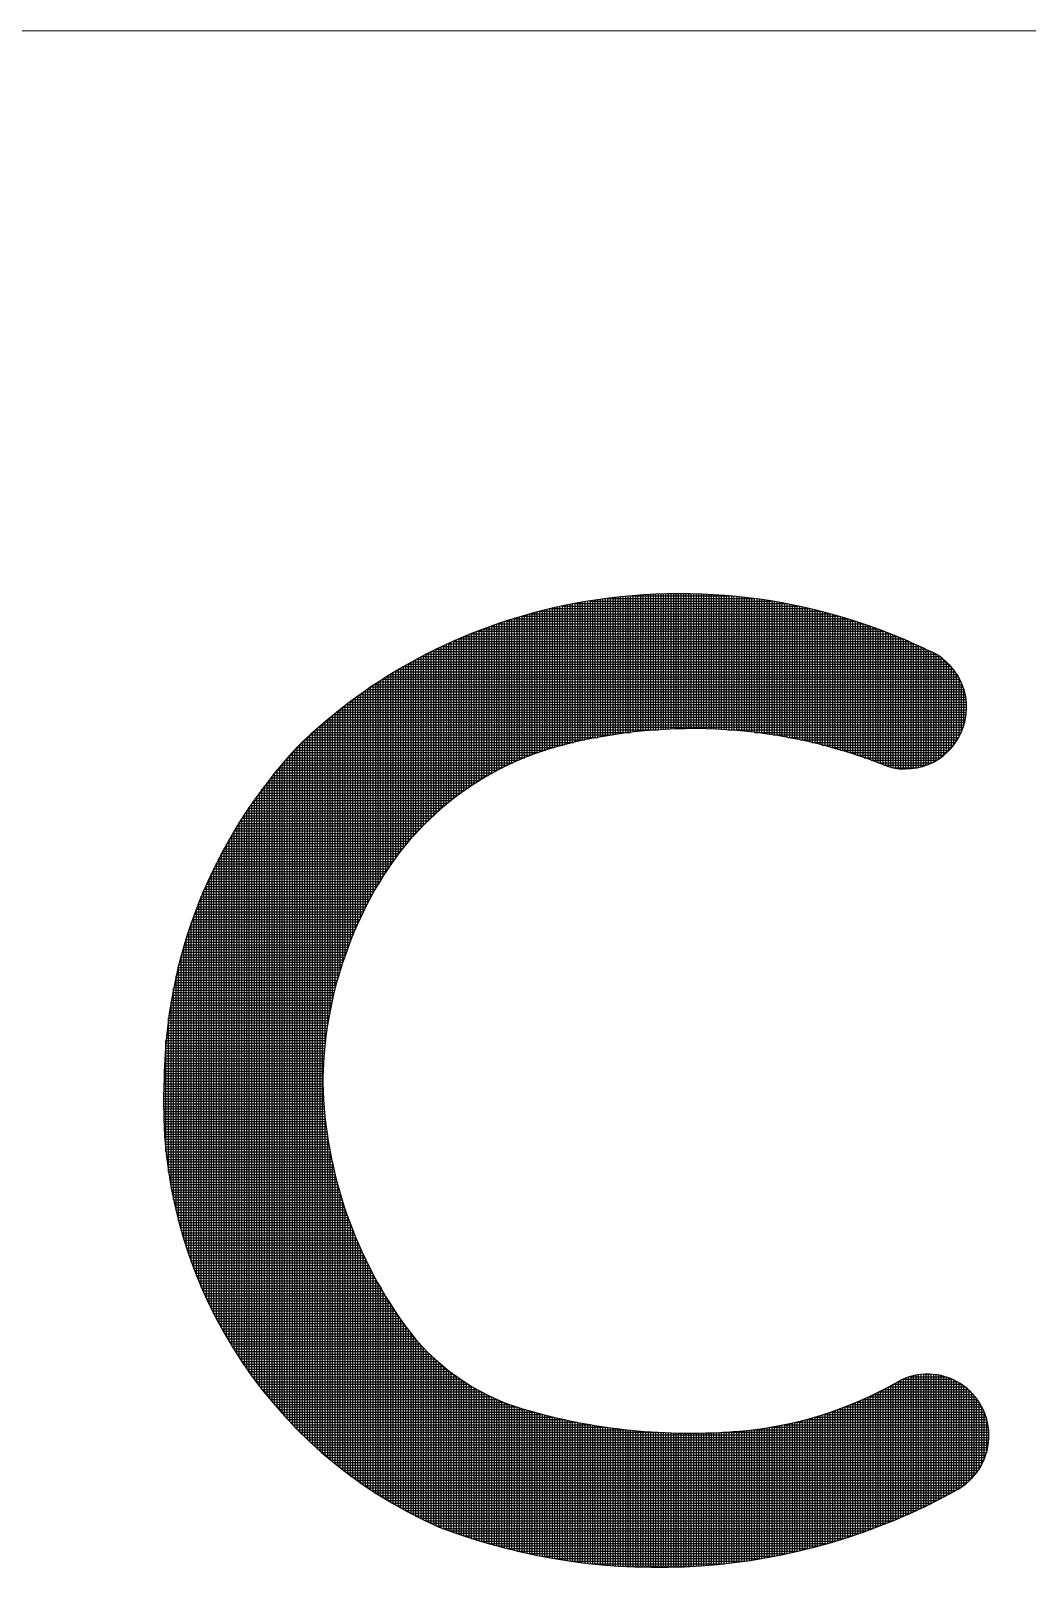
# Model space of a CAD drawing. Header units: inches. Extents: x 1131 to 1972, y 12 to 606.
# Drawn here: x 1826.71 to 1833.56, y 111.97 to 122.53 of the extents above; entities that cross this region are included whole.
import ezdxf

# ---------------------------------------------------------------- set-up
doc = ezdxf.new("R2010")
doc.units = ezdxf.units.IN
doc.header["$MEASUREMENT"] = 0
doc.layers.add('BG 0 -1', color=7, linetype='Continuous')
doc.layers.add('BG ÇÑ±¹Áö¿ª³\xad¹æ±â¼úÁÖ½ÄÈ¸»ç CI', color=7, linetype='Continuous')

msp = doc.modelspace()

# ---------------------------------------------------------------- linework, layer by layer
at = {"layer": 'BG 0 -1', "color": 7, "linetype": 'Continuous', "lineweight": 9}
msp.add_line((1797.948, 122.53), (1947.215, 122.53), dxfattribs=at)
at = {"layer": 'BG ÇÑ±¹Áö¿ª³\xad¹æ±â¼úÁÖ½ÄÈ¸»ç CI', "color": 242, "linetype": 'Continuous', "lineweight": 25, "true_color": 0xd51c29}
for p, q in [((1830.414, 117.633), (1830.414, 118.587)), ((1830.431, 117.637), (1830.431, 118.59)), ((1830.448, 117.641), (1830.448, 118.594)), ((1830.449, 118.594), (1831.894, 118.594)), ((1830.466, 117.645), (1830.466, 118.597)), ((1830.483, 117.649), (1830.483, 118.6)), ((1830.5, 117.653), (1830.5, 118.603)), ((1830.518, 117.657), (1830.518, 118.606)), ((1830.535, 117.66), (1830.535, 118.609)), ((1830.548, 118.611), (1831.794, 118.611)), ((1830.553, 117.664), (1830.553, 118.612)), ((1830.57, 117.667), (1830.57, 118.614)), ((1830.587, 117.671), (1830.587, 118.617)), ((1830.605, 117.674), (1830.605, 118.62)), ((1830.622, 117.677), (1830.622, 118.622)), ((1830.639, 117.68), (1830.639, 118.625)), ((1830.657, 117.683), (1830.657, 118.627)), ((1830.668, 118.628), (1831.674, 118.628)), ((1830.674, 117.686), (1830.674, 118.629)), ((1830.691, 117.689), (1830.691, 118.631)), ((1830.709, 117.692), (1830.709, 118.633)), ((1830.726, 117.694), (1830.726, 118.635)), ((1830.744, 117.697), (1830.744, 118.637)), ((1830.761, 117.699), (1830.761, 118.639)), ((1830.778, 117.702), (1830.778, 118.641)), ((1830.796, 117.704), (1830.796, 118.643)), ((1830.813, 117.706), (1830.813, 118.644)), ((1830.828, 118.646), (1831.514, 118.646)), ((1830.83, 117.708), (1830.83, 118.646)), ((1830.848, 117.71), (1830.848, 118.647)), ((1830.865, 117.712), (1830.865, 118.649)), ((1830.882, 117.714), (1830.882, 118.65)), ((1830.9, 117.716), (1830.9, 118.651)), ((1830.917, 117.718), (1830.917, 118.653)), ((1830.935, 117.719), (1830.935, 118.654)), ((1830.952, 117.721), (1830.952, 118.655)), ((1830.969, 117.722), (1830.969, 118.656)), ((1830.987, 117.723), (1830.987, 118.656)), ((1831.004, 117.725), (1831.004, 118.657)), ((1831.021, 117.726), (1831.021, 118.658)), ((1831.039, 117.727), (1831.039, 118.659)), ((1831.056, 117.728), (1831.056, 118.659)), ((1831.073, 117.729), (1831.073, 118.66)), ((1831.091, 117.73), (1831.091, 118.66)), ((1831.108, 117.731), (1831.108, 118.66)), ((1831.126, 117.731), (1831.126, 118.661)), ((1831.143, 117.732), (1831.143, 118.661)), ((1831.16, 117.732), (1831.16, 118.661)), ((1831.178, 117.733), (1831.178, 118.661)), ((1831.195, 117.733), (1831.195, 118.661)), ((1831.212, 117.733), (1831.212, 118.661)), ((1831.23, 117.734), (1831.23, 118.66)), ((1831.247, 117.734), (1831.247, 118.66)), ((1831.264, 117.734), (1831.264, 118.66)), ((1831.282, 117.734), (1831.282, 118.659)), ((1831.299, 117.733), (1831.299, 118.659)), ((1831.317, 117.733), (1831.317, 118.658)), ((1831.334, 117.733), (1831.334, 118.657)), ((1831.351, 117.732), (1831.351, 118.657)), ((1831.369, 117.732), (1831.369, 118.656)), ((1831.386, 117.731), (1831.386, 118.655)), ((1831.403, 117.731), (1831.403, 118.654)), ((1831.421, 117.73), (1831.421, 118.653)), ((1831.438, 117.729), (1831.438, 118.652)), ((1831.455, 117.728), (1831.455, 118.65)), ((1831.473, 117.727), (1831.473, 118.649)), ((1831.49, 117.726), (1831.49, 118.648)), ((1831.508, 117.725), (1831.508, 118.646)), ((1831.525, 117.724), (1831.525, 118.645)), ((1831.542, 117.722), (1831.542, 118.643)), ((1831.56, 117.721), (1831.56, 118.642)), ((1831.577, 117.719), (1831.577, 118.64)), ((1831.594, 117.718), (1831.594, 118.638)), ((1831.612, 117.716), (1831.612, 118.636)), ((1831.629, 117.714), (1831.629, 118.634)), ((1831.647, 117.712), (1831.647, 118.632)), ((1831.664, 117.71), (1831.664, 118.63)), ((1831.681, 117.708), (1831.681, 118.628)), ((1831.699, 117.706), (1831.699, 118.625)), ((1831.716, 117.704), (1831.716, 118.623)), ((1831.733, 117.702), (1831.733, 118.62)), ((1831.751, 117.699), (1831.751, 118.618)), ((1831.768, 117.697), (1831.768, 118.615)), ((1831.785, 117.694), (1831.785, 118.612)), ((1831.803, 117.692), (1831.803, 118.61)), ((1831.82, 117.689), (1831.82, 118.607)), ((1831.838, 117.686), (1831.838, 118.604)), ((1831.855, 117.683), (1831.855, 118.601)), ((1831.872, 117.68), (1831.872, 118.598)), ((1831.89, 117.677), (1831.89, 118.594)), ((1831.907, 117.674), (1831.907, 118.591)), ((1831.924, 117.671), (1831.924, 118.588)), ((1829.997, 117.488), (1829.997, 118.481)), ((1830.014, 117.496), (1830.014, 118.487)), ((1830.024, 118.489), (1832.318, 118.489)), ((1830.032, 117.504), (1830.032, 118.492)), ((1830.049, 117.512), (1830.049, 118.497)), ((1830.066, 117.52), (1830.066, 118.502)), ((1830.082, 118.507), (1832.259, 118.507)), ((1830.084, 117.527), (1830.084, 118.507)), ((1830.101, 117.534), (1830.101, 118.512)), ((1830.118, 117.541), (1830.118, 118.517)), ((1830.136, 117.548), (1830.136, 118.522)), ((1830.143, 118.524), (1832.197, 118.524)), ((1830.153, 117.554), (1830.153, 118.527)), ((1830.171, 117.561), (1830.171, 118.531)), ((1830.188, 117.567), (1830.188, 118.536)), ((1830.205, 117.573), (1830.205, 118.54)), ((1830.21, 118.542), (1832.131, 118.542)), ((1830.223, 117.579), (1830.223, 118.545)), ((1830.24, 117.585), (1830.24, 118.549)), ((1830.257, 117.59), (1830.257, 118.553)), ((1830.275, 117.596), (1830.275, 118.557)), ((1830.282, 118.559), (1832.059, 118.559)), ((1830.292, 117.601), (1830.292, 118.561)), ((1830.309, 117.606), (1830.309, 118.565)), ((1830.327, 117.611), (1830.327, 118.569)), ((1830.344, 117.615), (1830.344, 118.573)), ((1830.361, 118.576), (1831.981, 118.576)), ((1830.362, 117.62), (1830.362, 118.576)), ((1830.379, 117.624), (1830.379, 118.58)), ((1830.396, 117.629), (1830.396, 118.584)), ((1831.942, 117.668), (1831.942, 118.584)), ((1831.959, 117.664), (1831.959, 118.581)), ((1831.976, 117.661), (1831.976, 118.577)), ((1831.994, 117.657), (1831.994, 118.574)), ((1832.011, 117.653), (1832.011, 118.57)), ((1832.029, 117.65), (1832.029, 118.566)), ((1832.046, 117.646), (1832.046, 118.562)), ((1832.063, 117.642), (1832.063, 118.558)), ((1832.081, 117.638), (1832.081, 118.554)), ((1832.098, 117.634), (1832.098, 118.55)), ((1832.115, 117.629), (1832.115, 118.545)), ((1832.133, 117.625), (1832.133, 118.541)), ((1832.15, 117.621), (1832.15, 118.537)), ((1832.167, 117.616), (1832.167, 118.532)), ((1832.185, 117.611), (1832.185, 118.528)), ((1832.202, 117.607), (1832.202, 118.523)), ((1832.22, 117.602), (1832.22, 118.518)), ((1832.237, 117.597), (1832.237, 118.513)), ((1832.254, 117.592), (1832.254, 118.508)), ((1832.272, 117.587), (1832.272, 118.503)), ((1832.289, 117.582), (1832.289, 118.498)), ((1832.306, 117.577), (1832.306, 118.493)), ((1832.324, 117.571), (1832.324, 118.488)), ((1832.341, 117.566), (1832.341, 118.482)), ((1829.719, 117.33), (1829.719, 118.381)), ((1829.73, 118.385), (1832.615, 118.385)), ((1829.736, 117.342), (1829.736, 118.388)), ((1829.754, 117.353), (1829.754, 118.395)), ((1829.771, 117.364), (1829.771, 118.401)), ((1829.774, 118.403), (1832.571, 118.403)), ((1829.789, 117.375), (1829.789, 118.408)), ((1829.806, 117.386), (1829.806, 118.415)), ((1829.82, 118.42), (1832.524, 118.42)), ((1829.823, 117.396), (1829.823, 118.421)), ((1829.841, 117.406), (1829.841, 118.428)), ((1829.858, 117.416), (1829.858, 118.434)), ((1829.867, 118.437), (1832.476, 118.437)), ((1829.875, 117.426), (1829.875, 118.44)), ((1829.893, 117.436), (1829.893, 118.446)), ((1829.91, 117.445), (1829.91, 118.452)), ((1829.917, 118.455), (1832.426, 118.455)), ((1829.927, 117.454), (1829.927, 118.458)), ((1829.945, 117.463), (1829.945, 118.464)), ((1829.962, 117.472), (1829.962, 118.47)), ((1829.969, 118.472), (1832.373, 118.472)), ((1829.98, 117.48), (1829.98, 118.476)), ((1832.358, 117.56), (1832.358, 118.477)), ((1832.376, 117.555), (1832.376, 118.471)), ((1832.393, 117.549), (1832.393, 118.466)), ((1832.411, 117.543), (1832.411, 118.46)), ((1832.428, 117.537), (1832.428, 118.454)), ((1832.445, 117.531), (1832.445, 118.448)), ((1832.463, 117.525), (1832.463, 118.442)), ((1832.48, 117.519), (1832.48, 118.436)), ((1832.497, 117.512), (1832.497, 118.43)), ((1832.515, 117.506), (1832.515, 118.424)), ((1832.532, 117.499), (1832.532, 118.417)), ((1832.549, 117.493), (1832.549, 118.411)), ((1832.567, 117.486), (1832.567, 118.404)), ((1832.584, 117.479), (1832.584, 118.397)), ((1832.602, 117.473), (1832.602, 118.391)), ((1832.619, 117.468), (1832.619, 118.384)), ((1832.636, 117.464), (1832.636, 118.377)), ((1829.476, 117.138), (1829.476, 118.271)), ((1829.493, 117.154), (1829.493, 118.28)), ((1829.496, 118.281), (1832.855, 118.281)), ((1829.511, 117.169), (1829.511, 118.288)), ((1829.528, 117.184), (1829.528, 118.296)), ((1829.532, 118.298), (1832.818, 118.298)), ((1829.545, 117.199), (1829.545, 118.305)), ((1829.563, 117.213), (1829.563, 118.313)), ((1829.569, 118.316), (1832.78, 118.316)), ((1829.58, 117.228), (1829.58, 118.321)), ((1829.597, 117.241), (1829.597, 118.329)), ((1829.608, 118.333), (1832.741, 118.333)), ((1829.615, 117.255), (1829.615, 118.336)), ((1829.632, 117.268), (1829.632, 118.344)), ((1829.647, 118.351), (1832.7, 118.351)), ((1829.65, 117.281), (1829.65, 118.352)), ((1829.667, 117.294), (1829.667, 118.359)), ((1829.684, 117.306), (1829.684, 118.366)), ((1829.688, 118.368), (1832.658, 118.368)), ((1829.702, 117.318), (1829.702, 118.374)), ((1832.654, 117.461), (1832.654, 118.37)), ((1832.671, 117.459), (1832.671, 118.363)), ((1832.688, 117.458), (1832.688, 118.356)), ((1832.706, 117.457), (1832.706, 118.348)), ((1832.723, 117.457), (1832.723, 118.341)), ((1832.74, 117.457), (1832.74, 118.333)), ((1832.758, 117.459), (1832.758, 118.326)), ((1832.775, 117.461), (1832.775, 118.318)), ((1832.793, 117.463), (1832.793, 118.31)), ((1832.81, 117.467), (1832.81, 118.302)), ((1832.827, 117.471), (1832.827, 118.294)), ((1832.845, 117.476), (1832.845, 118.286)), ((1832.862, 117.482), (1832.862, 118.278)), ((1832.879, 117.489), (1832.879, 118.271)), ((1829.285, 116.936), (1829.285, 118.17)), ((1829.298, 118.177), (1833.019, 118.177)), ((1829.302, 116.957), (1829.302, 118.179)), ((1829.32, 116.977), (1829.32, 118.189)), ((1829.329, 118.194), (1833.001, 118.194)), ((1829.337, 116.997), (1829.337, 118.199)), ((1829.354, 117.016), (1829.354, 118.208)), ((1829.361, 118.212), (1832.981, 118.212)), ((1829.372, 117.035), (1829.372, 118.218)), ((1829.389, 117.053), (1829.389, 118.227)), ((1829.393, 118.229), (1832.957, 118.229)), ((1829.406, 117.071), (1829.406, 118.236)), ((1829.424, 117.088), (1829.424, 118.245)), ((1829.427, 118.246), (1832.93, 118.246)), ((1829.441, 117.105), (1829.441, 118.254)), ((1829.459, 117.122), (1829.459, 118.263)), ((1829.461, 118.264), (1832.897, 118.264)), ((1832.897, 117.497), (1832.897, 118.264)), ((1832.914, 117.505), (1832.914, 118.255)), ((1832.931, 117.515), (1832.931, 118.245)), ((1832.949, 117.526), (1832.949, 118.235)), ((1832.966, 117.538), (1832.966, 118.223)), ((1832.984, 117.551), (1832.984, 118.209)), ((1833.001, 117.566), (1833.001, 118.195)), ((1833.018, 117.582), (1833.018, 118.178)), ((1829.111, 116.693), (1829.111, 118.064)), ((1829.125, 118.073), (1833.094, 118.073)), ((1829.129, 116.721), (1829.129, 118.075)), ((1829.146, 116.748), (1829.146, 118.086)), ((1829.152, 118.09), (1833.085, 118.09)), ((1829.163, 116.774), (1829.163, 118.097)), ((1829.18, 118.107), (1833.074, 118.107)), ((1829.181, 116.799), (1829.181, 118.108)), ((1829.198, 116.824), (1829.198, 118.119)), ((1829.209, 118.125), (1833.063, 118.125)), ((1829.215, 116.848), (1829.215, 118.129)), ((1829.233, 116.871), (1829.233, 118.139)), ((1829.238, 118.142), (1833.05, 118.142)), ((1829.25, 116.893), (1829.25, 118.15)), ((1829.267, 118.16), (1833.035, 118.16)), ((1829.268, 116.915), (1829.268, 118.16)), ((1833.036, 117.601), (1833.036, 118.159)), ((1833.053, 117.622), (1833.053, 118.138)), ((1833.07, 117.646), (1833.07, 118.114)), ((1833.088, 117.675), (1833.088, 118.085)), ((1828.955, 116.396), (1828.955, 117.957)), ((1828.97, 117.969), (1833.131, 117.969)), ((1828.972, 116.434), (1828.972, 117.97)), ((1828.99, 116.47), (1828.99, 117.982)), ((1828.995, 117.986), (1833.127, 117.986)), ((1829.007, 116.505), (1829.007, 117.994)), ((1829.02, 118.003), (1833.122, 118.003)), ((1829.024, 116.539), (1829.024, 118.006)), ((1829.042, 116.572), (1829.042, 118.018)), ((1829.045, 118.021), (1833.117, 118.021)), ((1829.059, 116.603), (1829.059, 118.03)), ((1829.071, 118.038), (1833.11, 118.038)), ((1829.077, 116.634), (1829.077, 118.041)), ((1829.094, 116.664), (1829.094, 118.053)), ((1829.098, 118.055), (1833.103, 118.055)), ((1833.105, 117.71), (1833.105, 118.05)), ((1833.122, 117.757), (1833.122, 118.003)), ((1828.81, 117.847), (1833.139, 117.847)), ((1828.816, 116.015), (1828.816, 117.852)), ((1828.831, 117.864), (1833.14, 117.864)), ((1828.833, 116.074), (1828.833, 117.866)), ((1828.851, 116.128), (1828.851, 117.879)), ((1828.854, 117.882), (1833.141, 117.882)), ((1828.868, 116.179), (1828.868, 117.893)), ((1828.876, 117.899), (1833.14, 117.899)), ((1828.886, 116.227), (1828.886, 117.906)), ((1828.899, 117.916), (1833.139, 117.916)), ((1828.903, 116.273), (1828.903, 117.919)), ((1828.92, 116.316), (1828.92, 117.932)), ((1828.923, 117.934), (1833.137, 117.934)), ((1828.938, 116.357), (1828.938, 117.945)), ((1828.946, 117.951), (1833.135, 117.951)), ((1833.14, 117.853), (1833.14, 117.907)), ((1828.685, 117.743), (1833.118, 117.743)), ((1828.695, 112.77), (1828.695, 117.751)), ((1828.705, 117.76), (1833.123, 117.76)), ((1828.712, 112.755), (1828.712, 117.766)), ((1828.725, 117.778), (1833.128, 117.778)), ((1828.729, 115.568), (1828.729, 117.781)), ((1828.746, 117.795), (1833.132, 117.795)), ((1828.747, 115.698), (1828.747, 117.796)), ((1828.764, 115.796), (1828.764, 117.81)), ((1828.767, 117.812), (1833.135, 117.812)), ((1828.781, 115.878), (1828.781, 117.824)), ((1828.788, 117.83), (1833.138, 117.83)), ((1828.799, 115.95), (1828.799, 117.838)), ((1828.571, 117.639), (1830.437, 117.639)), ((1828.573, 112.883), (1828.573, 117.641)), ((1828.589, 117.656), (1830.515, 117.656)), ((1828.59, 112.867), (1828.59, 117.657)), ((1828.608, 117.673), (1830.602, 117.673)), ((1828.608, 112.85), (1828.608, 117.673)), ((1828.625, 112.834), (1828.625, 117.689)), ((1828.627, 117.691), (1830.704, 117.691)), ((1828.642, 112.817), (1828.642, 117.705)), ((1828.646, 117.708), (1830.83, 117.708)), ((1828.66, 112.802), (1828.66, 117.721)), ((1828.665, 117.725), (1831.015, 117.725)), ((1828.677, 112.786), (1828.677, 117.736)), ((1831.499, 117.725), (1833.111, 117.725)), ((1831.684, 117.708), (1833.104, 117.708)), ((1831.81, 117.691), (1833.096, 117.691)), ((1831.912, 117.673), (1833.087, 117.673)), ((1831.999, 117.656), (1833.077, 117.656)), ((1832.077, 117.639), (1833.065, 117.639)), ((1828.469, 112.99), (1828.469, 117.531)), ((1828.472, 117.534), (1830.102, 117.534)), ((1828.486, 112.972), (1828.486, 117.551)), ((1828.487, 117.552), (1830.147, 117.552)), ((1828.503, 117.569), (1830.194, 117.569)), ((1828.504, 112.954), (1828.504, 117.57)), ((1828.519, 117.587), (1830.246, 117.587)), ((1828.521, 112.936), (1828.521, 117.589)), ((1828.535, 117.604), (1830.303, 117.604)), ((1828.538, 112.918), (1828.538, 117.607)), ((1828.553, 117.621), (1830.366, 117.621)), ((1828.556, 112.901), (1828.556, 117.624)), ((1832.147, 117.621), (1833.052, 117.621)), ((1832.213, 117.604), (1833.038, 117.604)), ((1832.273, 117.587), (1833.022, 117.587)), ((1832.33, 117.569), (1833.005, 117.569)), ((1832.384, 117.552), (1832.985, 117.552)), ((1832.435, 117.534), (1832.962, 117.534)), ((1828.382, 113.088), (1828.382, 117.428)), ((1828.384, 117.43), (1829.883, 117.43)), ((1828.398, 117.448), (1829.915, 117.448)), ((1828.399, 113.068), (1828.399, 117.449)), ((1828.412, 117.465), (1829.949, 117.465)), ((1828.417, 113.048), (1828.417, 117.47)), ((1828.427, 117.482), (1829.984, 117.482)), ((1828.434, 113.028), (1828.434, 117.491)), ((1828.442, 117.5), (1830.021, 117.5)), ((1828.451, 113.009), (1828.451, 117.511)), ((1828.457, 117.517), (1830.061, 117.517)), ((1832.484, 117.517), (1832.935, 117.517)), ((1832.531, 117.5), (1832.903, 117.5)), ((1832.575, 117.482), (1832.863, 117.482)), ((1832.633, 117.465), (1832.801, 117.465)), ((1828.302, 117.326), (1829.713, 117.326)), ((1828.313, 113.172), (1828.313, 117.34)), ((1828.315, 117.343), (1829.739, 117.343)), ((1828.329, 117.361), (1829.766, 117.361)), ((1828.33, 113.15), (1828.33, 117.362)), ((1828.342, 117.378), (1829.793, 117.378)), ((1828.347, 113.129), (1828.347, 117.385)), ((1828.356, 117.396), (1829.822, 117.396)), ((1828.365, 113.108), (1828.365, 117.407)), ((1828.37, 117.413), (1829.852, 117.413)), ((1828.226, 113.286), (1828.226, 117.22)), ((1828.227, 117.222), (1829.573, 117.222)), ((1828.239, 117.239), (1829.595, 117.239)), ((1828.243, 113.262), (1828.243, 117.245)), ((1828.251, 117.257), (1829.617, 117.257)), ((1828.26, 113.239), (1828.26, 117.269)), ((1828.264, 117.274), (1829.64, 117.274)), ((1828.276, 117.291), (1829.664, 117.291)), ((1828.278, 113.216), (1828.278, 117.293)), ((1828.289, 117.309), (1829.688, 117.309)), ((1828.295, 113.194), (1828.295, 117.317)), ((1828.156, 113.385), (1828.156, 117.116)), ((1828.158, 117.118), (1829.455, 117.118)), ((1828.169, 117.135), (1829.473, 117.135)), ((1828.174, 113.36), (1828.174, 117.142)), ((1828.18, 117.152), (1829.492, 117.152)), ((1828.191, 113.335), (1828.191, 117.169)), ((1828.192, 117.17), (1829.512, 117.17)), ((1828.203, 117.187), (1829.532, 117.187)), ((1828.208, 113.31), (1828.208, 117.195)), ((1828.215, 117.205), (1829.552, 117.205)), ((1828.087, 113.494), (1828.087, 117.002)), ((1828.094, 117.014), (1829.352, 117.014)), ((1828.104, 117.031), (1829.368, 117.031)), ((1828.104, 113.466), (1828.104, 117.031)), ((1828.114, 117.048), (1829.385, 117.048)), ((1828.122, 113.438), (1828.122, 117.06)), ((1828.125, 117.066), (1829.402, 117.066)), ((1828.136, 117.083), (1829.419, 117.083)), ((1828.139, 113.412), (1828.139, 117.088)), ((1828.147, 117.1), (1829.436, 117.1)), ((1828.034, 116.909), (1829.263, 116.909)), ((1828.035, 113.582), (1828.035, 116.91)), ((1828.044, 116.927), (1829.277, 116.927)), ((1828.052, 113.552), (1828.052, 116.941)), ((1828.054, 116.944), (1829.291, 116.944)), ((1828.063, 116.961), (1829.306, 116.961)), ((1828.069, 113.522), (1828.069, 116.972)), ((1828.073, 116.979), (1829.321, 116.979)), ((1828.083, 116.996), (1829.336, 116.996)), ((1827.98, 116.805), (1829.185, 116.805)), ((1827.983, 113.677), (1827.983, 116.81)), ((1827.989, 116.822), (1829.197, 116.822)), ((1827.998, 116.84), (1829.21, 116.84)), ((1828, 113.645), (1828, 116.844)), ((1828.007, 116.857), (1829.223, 116.857)), ((1828.016, 116.875), (1829.236, 116.875)), ((1828.017, 113.613), (1828.017, 116.877)), ((1828.025, 116.892), (1829.249, 116.892)), ((1827.93, 116.701), (1829.116, 116.701)), ((1827.931, 113.781), (1827.931, 116.701)), ((1827.938, 116.718), (1829.127, 116.718)), ((1827.946, 116.736), (1829.138, 116.736)), ((1827.948, 113.745), (1827.948, 116.739)), ((1827.955, 116.753), (1829.149, 116.753)), ((1827.963, 116.77), (1829.161, 116.77)), ((1827.965, 113.711), (1827.965, 116.775)), ((1827.972, 116.788), (1829.173, 116.788)), ((1827.878, 113.896), (1827.878, 116.582)), ((1827.885, 116.597), (1829.055, 116.597)), ((1827.892, 116.614), (1829.065, 116.614)), ((1827.896, 113.856), (1827.896, 116.623)), ((1827.899, 116.631), (1829.075, 116.631)), ((1827.907, 116.649), (1829.085, 116.649)), ((1827.913, 113.818), (1827.913, 116.663)), ((1827.915, 116.666), (1829.095, 116.666)), ((1827.922, 116.684), (1829.106, 116.684)), ((1827.837, 116.475), (1828.992, 116.475)), ((1827.843, 116.493), (1829.001, 116.493)), ((1827.844, 113.979), (1827.844, 116.494)), ((1827.85, 116.51), (1829.009, 116.51)), ((1827.856, 116.527), (1829.018, 116.527)), ((1827.861, 113.937), (1827.861, 116.539)), ((1827.863, 116.545), (1829.027, 116.545)), ((1827.87, 116.562), (1829.037, 116.562)), ((1827.877, 116.579), (1829.046, 116.579)), ((1827.8, 116.371), (1828.944, 116.371)), ((1827.805, 116.388), (1828.952, 116.388)), ((1827.809, 114.071), (1827.809, 116.399)), ((1827.811, 116.406), (1828.959, 116.406)), ((1827.818, 116.423), (1828.967, 116.423)), ((1827.824, 116.44), (1828.975, 116.44)), ((1827.826, 114.024), (1827.826, 116.447)), ((1827.83, 116.458), (1828.984, 116.458)), ((1827.766, 116.267), (1828.901, 116.267)), ((1827.772, 116.284), (1828.908, 116.284)), ((1827.774, 114.172), (1827.774, 116.293)), ((1827.777, 116.302), (1828.915, 116.302)), ((1827.782, 116.319), (1828.922, 116.319)), ((1827.788, 116.336), (1828.929, 116.336)), ((1827.792, 114.12), (1827.792, 116.347)), ((1827.794, 116.354), (1828.936, 116.354)), ((1827.737, 116.163), (1828.862, 116.163)), ((1827.739, 114.286), (1827.739, 116.173)), ((1827.741, 116.18), (1828.868, 116.18)), ((1827.746, 116.197), (1828.875, 116.197)), ((1827.751, 116.215), (1828.881, 116.215)), ((1827.756, 116.232), (1828.887, 116.232)), ((1827.757, 114.227), (1827.757, 116.235)), ((1827.761, 116.249), (1828.894, 116.249)), ((1827.711, 116.058), (1828.829, 116.058)), ((1827.715, 116.076), (1828.834, 116.076)), ((1827.719, 116.093), (1828.84, 116.093)), ((1827.722, 114.349), (1827.722, 116.106)), ((1827.723, 116.111), (1828.845, 116.111)), ((1827.728, 116.128), (1828.851, 116.128)), ((1827.732, 116.145), (1828.857, 116.145)), ((1827.687, 114.496), (1827.687, 115.951)), ((1827.688, 115.954), (1828.8, 115.954)), ((1827.692, 115.972), (1828.804, 115.972)), ((1827.695, 115.989), (1828.809, 115.989)), ((1827.699, 116.006), (1828.814, 116.006)), ((1827.703, 116.024), (1828.819, 116.024)), ((1827.705, 114.419), (1827.705, 116.033)), ((1827.707, 116.041), (1828.824, 116.041)), ((1827.669, 115.85), (1828.775, 115.85)), ((1827.67, 114.584), (1827.67, 115.857)), ((1827.672, 115.867), (1828.779, 115.867)), ((1827.675, 115.885), (1828.783, 115.885)), ((1827.678, 115.902), (1828.787, 115.902)), ((1827.681, 115.92), (1828.791, 115.92)), ((1827.685, 115.937), (1828.795, 115.937)), ((1827.653, 115.746), (1828.755, 115.746)), ((1827.653, 114.689), (1827.653, 115.744)), ((1827.655, 115.763), (1828.758, 115.763)), ((1827.658, 115.781), (1828.761, 115.781)), ((1827.66, 115.798), (1828.764, 115.798)), ((1827.663, 115.815), (1828.768, 115.815)), ((1827.666, 115.833), (1828.771, 115.833)), ((1827.64, 115.642), (1828.738, 115.642)), ((1827.642, 115.659), (1828.741, 115.659)), ((1827.644, 115.676), (1828.743, 115.676)), ((1827.646, 115.694), (1828.746, 115.694)), ((1827.648, 115.711), (1828.749, 115.711)), ((1827.651, 115.729), (1828.752, 115.729)), ((1827.631, 115.538), (1828.726, 115.538)), ((1827.632, 115.555), (1828.728, 115.555)), ((1827.634, 115.572), (1828.73, 115.572)), ((1827.635, 115.59), (1828.732, 115.59)), ((1827.635, 114.828), (1827.635, 115.59)), ((1827.637, 115.607), (1828.734, 115.607)), ((1827.639, 115.624), (1828.736, 115.624)), ((1827.625, 115.433), (1828.718, 115.433)), ((1827.626, 115.451), (1828.719, 115.451)), ((1827.627, 115.485), (1828.722, 115.485)), ((1827.627, 115.468), (1828.72, 115.468)), ((1827.629, 115.503), (1828.723, 115.503)), ((1827.63, 115.52), (1828.724, 115.52)), ((1827.622, 115.347), (1828.712, 115.347)), ((1827.622, 115.329), (1828.712, 115.329)), ((1827.623, 115.399), (1828.716, 115.399)), ((1827.623, 115.381), (1828.715, 115.381)), ((1827.623, 115.364), (1828.715, 115.364)), ((1827.624, 115.416), (1828.717, 115.416)), ((1828.712, 115.347), (1828.714, 115.347)), ((1828.712, 115.329), (1828.714, 115.329)), ((1827.619, 115.225), (1828.716, 115.225)), ((1827.619, 115.208), (1828.717, 115.208)), ((1827.62, 115.26), (1828.713, 115.26)), ((1827.62, 115.242), (1828.715, 115.242)), ((1827.621, 115.294), (1828.713, 115.294)), ((1827.621, 115.277), (1828.713, 115.277)), ((1827.622, 115.312), (1828.713, 115.312)), ((1828.713, 115.26), (1828.714, 115.26)), ((1827.618, 115.173), (1828.719, 115.173)), ((1827.618, 115.156), (1828.72, 115.156)), ((1827.618, 115.138), (1828.722, 115.138)), ((1827.619, 115.19), (1828.718, 115.19)), ((1827.619, 115.121), (1828.723, 115.121)), ((1827.619, 115.103), (1828.725, 115.103)), ((1827.619, 115.086), (1828.727, 115.086)), ((1827.62, 115.069), (1828.728, 115.069)), ((1827.62, 115.051), (1828.73, 115.051)), ((1827.621, 115.034), (1828.732, 115.034)), ((1827.621, 115.017), (1828.734, 115.017)), ((1827.622, 114.999), (1828.736, 114.999)), ((1828.729, 112.74), (1828.729, 115.06)), ((1827.623, 114.982), (1828.739, 114.982)), ((1827.624, 114.964), (1828.741, 114.964)), ((1827.625, 114.947), (1828.744, 114.947)), ((1827.626, 114.93), (1828.746, 114.93)), ((1827.628, 114.912), (1828.749, 114.912)), ((1827.629, 114.895), (1828.752, 114.895)), ((1828.747, 112.725), (1828.747, 114.927)), ((1827.631, 114.878), (1828.755, 114.878)), ((1827.632, 114.86), (1828.758, 114.86)), ((1827.634, 114.843), (1828.761, 114.843)), ((1827.636, 114.826), (1828.764, 114.826)), ((1827.637, 114.808), (1828.767, 114.808)), ((1827.639, 114.791), (1828.771, 114.791)), ((1828.764, 112.711), (1828.764, 114.826)), ((1827.641, 114.773), (1828.774, 114.773)), ((1827.644, 114.756), (1828.778, 114.756)), ((1827.646, 114.739), (1828.782, 114.739)), ((1827.648, 114.721), (1828.786, 114.721)), ((1827.651, 114.704), (1828.79, 114.704)), ((1827.653, 114.687), (1828.794, 114.687)), ((1828.781, 112.697), (1828.781, 114.741)), ((1827.656, 114.669), (1828.798, 114.669)), ((1827.658, 114.652), (1828.802, 114.652)), ((1827.661, 114.635), (1828.807, 114.635)), ((1827.664, 114.617), (1828.811, 114.617)), ((1827.667, 114.6), (1828.816, 114.6)), ((1827.67, 114.582), (1828.821, 114.582)), ((1828.799, 112.682), (1828.799, 114.666)), ((1828.816, 112.668), (1828.816, 114.599)), ((1827.674, 114.565), (1828.826, 114.565)), ((1827.677, 114.548), (1828.831, 114.548)), ((1827.68, 114.53), (1828.836, 114.53)), ((1827.684, 114.513), (1828.841, 114.513)), ((1827.687, 114.496), (1828.846, 114.496)), ((1827.691, 114.478), (1828.852, 114.478)), ((1828.833, 112.655), (1828.833, 114.538)), ((1828.851, 112.641), (1828.851, 114.481)), ((1827.695, 114.461), (1828.857, 114.461)), ((1827.699, 114.444), (1828.863, 114.444)), ((1827.703, 114.426), (1828.869, 114.426)), ((1827.707, 114.409), (1828.875, 114.409)), ((1827.711, 114.391), (1828.881, 114.391)), ((1827.716, 114.374), (1828.887, 114.374)), ((1828.868, 112.628), (1828.868, 114.428)), ((1828.886, 112.615), (1828.886, 114.378)), ((1827.72, 114.357), (1828.893, 114.357)), ((1827.725, 114.339), (1828.9, 114.339)), ((1827.729, 114.322), (1828.906, 114.322)), ((1827.734, 114.305), (1828.913, 114.305)), ((1827.739, 114.287), (1828.92, 114.287)), ((1827.744, 114.27), (1828.926, 114.27)), ((1828.903, 112.602), (1828.903, 114.33)), ((1828.92, 112.589), (1828.92, 114.285)), ((1827.749, 114.253), (1828.933, 114.253)), ((1827.754, 114.235), (1828.941, 114.235)), ((1827.76, 114.218), (1828.948, 114.218)), ((1827.765, 114.2), (1828.955, 114.2)), ((1827.771, 114.183), (1828.963, 114.183)), ((1827.776, 114.166), (1828.971, 114.166)), ((1828.938, 112.576), (1828.938, 114.242)), ((1828.955, 112.564), (1828.955, 114.201)), ((1828.972, 112.552), (1828.972, 114.162)), ((1827.782, 114.148), (1828.978, 114.148)), ((1827.788, 114.131), (1828.986, 114.131)), ((1827.794, 114.114), (1828.994, 114.114)), ((1827.8, 114.096), (1829.003, 114.096)), ((1827.806, 114.079), (1829.011, 114.079)), ((1827.812, 114.062), (1829.019, 114.062)), ((1828.99, 112.539), (1828.99, 114.124)), ((1829.007, 112.528), (1829.007, 114.087)), ((1829.024, 112.516), (1829.024, 114.052)), ((1827.819, 114.044), (1829.028, 114.044)), ((1827.825, 114.027), (1829.037, 114.027)), ((1827.832, 114.009), (1829.046, 114.009)), ((1827.839, 113.992), (1829.055, 113.992)), ((1827.846, 113.975), (1829.064, 113.975)), ((1827.853, 113.957), (1829.073, 113.957)), ((1827.86, 113.94), (1829.083, 113.94)), ((1829.042, 112.504), (1829.042, 114.017)), ((1829.059, 112.493), (1829.059, 113.984)), ((1829.077, 112.481), (1829.077, 113.952)), ((1827.867, 113.923), (1829.093, 113.923)), ((1827.874, 113.905), (1829.102, 113.905)), ((1827.882, 113.888), (1829.112, 113.888)), ((1827.889, 113.871), (1829.123, 113.871)), ((1827.897, 113.853), (1829.133, 113.853)), ((1827.905, 113.836), (1829.143, 113.836)), ((1829.094, 112.47), (1829.094, 113.92)), ((1829.111, 112.459), (1829.111, 113.89)), ((1829.129, 112.449), (1829.129, 113.86)), ((1827.913, 113.818), (1829.154, 113.818)), ((1827.921, 113.801), (1829.165, 113.801)), ((1827.929, 113.784), (1829.176, 113.784)), ((1827.938, 113.766), (1829.187, 113.766)), ((1827.946, 113.749), (1829.198, 113.749)), ((1827.955, 113.732), (1829.209, 113.732)), ((1829.146, 112.438), (1829.146, 113.831)), ((1829.163, 112.428), (1829.163, 113.803)), ((1829.181, 112.417), (1829.181, 113.776)), ((1829.198, 112.407), (1829.198, 113.749)), ((1827.963, 113.714), (1829.221, 113.714)), ((1827.972, 113.697), (1829.233, 113.697)), ((1827.981, 113.68), (1829.245, 113.68)), ((1827.991, 113.662), (1829.257, 113.662)), ((1828, 113.645), (1829.269, 113.645)), ((1828.009, 113.627), (1829.282, 113.627)), ((1829.215, 112.397), (1829.215, 113.723)), ((1829.233, 112.387), (1829.233, 113.697)), ((1829.25, 112.377), (1829.25, 113.672)), ((1829.268, 112.368), (1829.268, 113.647)), ((1829.285, 112.358), (1829.285, 113.623)), ((1828.019, 113.61), (1829.295, 113.61)), ((1828.029, 113.593), (1829.308, 113.593)), ((1828.038, 113.575), (1829.322, 113.575)), ((1828.048, 113.558), (1829.336, 113.558)), ((1828.059, 113.541), (1829.351, 113.541)), ((1828.069, 113.523), (1829.366, 113.523)), ((1829.302, 112.349), (1829.302, 113.6)), ((1829.32, 112.34), (1829.32, 113.578)), ((1829.337, 112.331), (1829.337, 113.557)), ((1829.354, 112.322), (1829.354, 113.536)), ((1828.079, 113.506), (1829.381, 113.506)), ((1828.09, 113.489), (1829.397, 113.489)), ((1828.101, 113.471), (1829.413, 113.471)), ((1828.112, 113.454), (1829.43, 113.454)), ((1828.123, 113.436), (1829.448, 113.436)), ((1828.134, 113.419), (1829.466, 113.419)), ((1829.372, 112.313), (1829.372, 113.516)), ((1829.389, 112.304), (1829.389, 113.497)), ((1829.406, 112.296), (1829.406, 113.478)), ((1829.424, 112.287), (1829.424, 113.46)), ((1829.441, 112.279), (1829.441, 113.443)), ((1829.459, 112.271), (1829.459, 113.426)), ((1828.145, 113.402), (1829.485, 113.402)), ((1828.157, 113.384), (1829.504, 113.384)), ((1828.169, 113.367), (1829.524, 113.367)), ((1828.181, 113.35), (1829.545, 113.35)), ((1828.193, 113.332), (1829.566, 113.332)), ((1828.205, 113.315), (1829.588, 113.315)), ((1829.476, 112.263), (1829.476, 113.41)), ((1829.493, 112.255), (1829.493, 113.394)), ((1829.511, 112.247), (1829.511, 113.378)), ((1829.528, 112.241), (1829.528, 113.363)), ((1829.545, 112.234), (1829.545, 113.349)), ((1829.563, 112.228), (1829.563, 113.335)), ((1829.58, 112.222), (1829.58, 113.321)), ((1829.597, 112.215), (1829.597, 113.308)), ((1828.217, 113.298), (1829.611, 113.298)), ((1828.23, 113.28), (1829.635, 113.28)), ((1828.243, 113.263), (1829.66, 113.263)), ((1828.256, 113.245), (1829.686, 113.245)), ((1828.269, 113.228), (1829.714, 113.228)), ((1828.282, 113.211), (1829.742, 113.211)), ((1829.615, 112.209), (1829.615, 113.295)), ((1829.632, 112.203), (1829.632, 113.282)), ((1829.65, 112.197), (1829.65, 113.27)), ((1829.667, 112.191), (1829.667, 113.258)), ((1829.684, 112.186), (1829.684, 113.247)), ((1829.702, 112.18), (1829.702, 113.236)), ((1829.719, 112.174), (1829.719, 113.225)), ((1829.736, 112.169), (1829.736, 113.214)), ((1829.754, 112.163), (1829.754, 113.204)), ((1832.602, 112.278), (1832.602, 113.209)), ((1832.604, 113.211), (1833.129, 113.211)), ((1832.619, 112.285), (1832.619, 113.219)), ((1832.636, 113.228), (1833.105, 113.228)), ((1832.636, 112.292), (1832.636, 113.228)), ((1832.654, 112.299), (1832.654, 113.238)), ((1832.667, 113.245), (1833.076, 113.245)), ((1832.671, 112.307), (1832.671, 113.248)), ((1832.688, 112.314), (1832.688, 113.257)), ((1832.702, 113.263), (1833.041, 113.263)), ((1832.706, 112.321), (1832.706, 113.264)), ((1832.723, 112.329), (1832.723, 113.271)), ((1832.74, 112.337), (1832.74, 113.277)), ((1832.749, 113.28), (1832.993, 113.28)), ((1832.758, 112.345), (1832.758, 113.283)), ((1832.775, 112.352), (1832.775, 113.287)), ((1832.793, 112.36), (1832.793, 113.291)), ((1832.81, 112.368), (1832.81, 113.294)), ((1832.827, 112.377), (1832.827, 113.296)), ((1832.845, 112.385), (1832.845, 113.297)), ((1832.848, 113.298), (1832.894, 113.298)), ((1832.862, 112.393), (1832.862, 113.298)), ((1832.879, 112.402), (1832.879, 113.298)), ((1832.897, 112.41), (1832.897, 113.297)), ((1832.914, 112.419), (1832.914, 113.296)), ((1832.931, 112.428), (1832.931, 113.294)), ((1832.949, 112.436), (1832.949, 113.291)), ((1832.966, 112.445), (1832.966, 113.287)), ((1832.984, 112.454), (1832.984, 113.283)), ((1833.001, 112.464), (1833.001, 113.278)), ((1833.018, 112.473), (1833.018, 113.272)), ((1833.036, 112.482), (1833.036, 113.265)), ((1833.053, 112.492), (1833.053, 113.257)), ((1833.07, 112.501), (1833.07, 113.248)), ((1833.088, 112.511), (1833.088, 113.239)), ((1833.105, 112.522), (1833.105, 113.228)), ((1833.122, 112.534), (1833.122, 113.216)), ((1833.14, 112.547), (1833.14, 113.202)), ((1828.296, 113.193), (1829.772, 113.193)), ((1828.309, 113.176), (1829.804, 113.176)), ((1828.323, 113.159), (1829.838, 113.159)), ((1828.337, 113.141), (1829.874, 113.141)), ((1828.352, 113.124), (1829.912, 113.124)), ((1828.366, 113.106), (1829.953, 113.106)), ((1829.771, 112.158), (1829.771, 113.194)), ((1829.789, 112.153), (1829.789, 113.184)), ((1829.806, 112.147), (1829.806, 113.175)), ((1829.823, 112.142), (1829.823, 113.166)), ((1829.841, 112.137), (1829.841, 113.157)), ((1829.858, 112.132), (1829.858, 113.149)), ((1829.875, 112.127), (1829.875, 113.14)), ((1829.893, 112.122), (1829.893, 113.132)), ((1829.91, 112.118), (1829.91, 113.125)), ((1829.927, 112.113), (1829.927, 113.117)), ((1829.945, 112.108), (1829.945, 113.11)), ((1829.962, 112.104), (1829.962, 113.103)), ((1829.98, 112.099), (1829.98, 113.096)), ((1832.376, 112.194), (1832.376, 113.102)), ((1832.387, 113.106), (1833.226, 113.106)), ((1832.393, 112.2), (1832.393, 113.109)), ((1832.411, 112.206), (1832.411, 113.116)), ((1832.427, 113.124), (1833.214, 113.124)), ((1832.428, 112.212), (1832.428, 113.124)), ((1832.445, 112.218), (1832.445, 113.132)), ((1832.463, 112.225), (1832.463, 113.14)), ((1832.466, 113.141), (1833.2, 113.141)), ((1832.48, 112.231), (1832.48, 113.148)), ((1832.497, 112.237), (1832.497, 113.156)), ((1832.502, 113.159), (1833.186, 113.159)), ((1832.515, 112.244), (1832.515, 113.165)), ((1832.532, 112.251), (1832.532, 113.173)), ((1832.537, 113.176), (1833.169, 113.176)), ((1832.549, 112.257), (1832.549, 113.182)), ((1832.567, 112.264), (1832.567, 113.191)), ((1832.571, 113.193), (1833.15, 113.193)), ((1832.584, 112.271), (1832.584, 113.2)), ((1833.157, 112.562), (1833.157, 113.187)), ((1833.175, 112.579), (1833.175, 113.17)), ((1833.192, 112.598), (1833.192, 113.151)), ((1833.209, 112.619), (1833.209, 113.13)), ((1833.227, 112.644), (1833.227, 113.105)), ((1828.381, 113.089), (1829.998, 113.089)), ((1828.396, 113.072), (1830.048, 113.072)), ((1828.411, 113.054), (1830.105, 113.054)), ((1828.426, 113.037), (1830.166, 113.037)), ((1828.442, 113.02), (1830.231, 113.02)), ((1828.458, 113.002), (1830.301, 113.002)), ((1829.997, 112.095), (1829.997, 113.09)), ((1830.014, 112.091), (1830.014, 113.083)), ((1830.032, 112.087), (1830.032, 113.077)), ((1830.049, 112.083), (1830.049, 113.072)), ((1830.066, 112.079), (1830.066, 113.066)), ((1830.084, 112.075), (1830.084, 113.061)), ((1830.101, 112.071), (1830.101, 113.055)), ((1830.118, 112.067), (1830.118, 113.05)), ((1830.136, 112.063), (1830.136, 113.045)), ((1830.153, 112.06), (1830.153, 113.041)), ((1830.171, 112.056), (1830.171, 113.036)), ((1830.188, 112.052), (1830.188, 113.031)), ((1830.205, 112.049), (1830.205, 113.026)), ((1830.223, 112.046), (1830.223, 113.022)), ((1830.24, 112.042), (1830.24, 113.017)), ((1830.257, 112.039), (1830.257, 113.013)), ((1830.275, 112.036), (1830.275, 113.009)), ((1830.292, 112.033), (1830.292, 113.004)), ((1830.309, 112.03), (1830.309, 113)), ((1830.327, 112.027), (1830.327, 112.996)), ((1830.344, 112.024), (1830.344, 112.992)), ((1832.063, 112.102), (1832.063, 112.993)), ((1832.081, 112.106), (1832.081, 112.998)), ((1832.096, 113.002), (1833.275, 113.002)), ((1832.098, 112.111), (1832.098, 113.003)), ((1832.115, 112.115), (1832.115, 113.008)), ((1832.133, 112.12), (1832.133, 113.013)), ((1832.15, 112.125), (1832.15, 113.019)), ((1832.153, 113.02), (1833.269, 113.02)), ((1832.167, 112.13), (1832.167, 113.024)), ((1832.185, 112.135), (1832.185, 113.03)), ((1832.202, 112.14), (1832.202, 113.036)), ((1832.206, 113.037), (1833.262, 113.037)), ((1832.22, 112.145), (1832.22, 113.042)), ((1832.237, 112.15), (1832.237, 113.048)), ((1832.254, 112.155), (1832.254, 113.054)), ((1832.255, 113.054), (1833.255, 113.054)), ((1832.272, 112.16), (1832.272, 113.06)), ((1832.289, 112.166), (1832.289, 113.067)), ((1832.302, 113.072), (1833.246, 113.072)), ((1832.306, 112.171), (1832.306, 113.074)), ((1832.324, 112.177), (1832.324, 113.08)), ((1832.341, 112.183), (1832.341, 113.087)), ((1832.346, 113.089), (1833.237, 113.089)), ((1832.358, 112.188), (1832.358, 113.094)), ((1833.244, 112.674), (1833.244, 113.076)), ((1833.261, 112.71), (1833.261, 113.04)), ((1833.279, 112.759), (1833.279, 112.99)), ((1828.474, 112.985), (1830.377, 112.985)), ((1828.49, 112.968), (1830.461, 112.968)), ((1828.507, 112.95), (1830.555, 112.95)), ((1828.524, 112.933), (1830.665, 112.933)), ((1828.541, 112.915), (1830.803, 112.915)), ((1828.558, 112.898), (1831.015, 112.898)), ((1830.362, 112.022), (1830.362, 112.988)), ((1830.379, 112.019), (1830.379, 112.985)), ((1830.396, 112.016), (1830.396, 112.981)), ((1830.414, 112.014), (1830.414, 112.977)), ((1830.431, 112.011), (1830.431, 112.974)), ((1830.448, 112.009), (1830.448, 112.97)), ((1830.466, 112.007), (1830.466, 112.967)), ((1830.483, 112.004), (1830.483, 112.963)), ((1830.5, 112.002), (1830.5, 112.96)), ((1830.518, 112), (1830.518, 112.957)), ((1830.535, 111.998), (1830.535, 112.954)), ((1830.553, 111.996), (1830.553, 112.951)), ((1830.57, 111.994), (1830.57, 112.948)), ((1830.587, 111.992), (1830.587, 112.945)), ((1830.605, 111.991), (1830.605, 112.942)), ((1830.622, 111.989), (1830.622, 112.939)), ((1830.639, 111.987), (1830.639, 112.937)), ((1830.657, 111.986), (1830.657, 112.934)), ((1830.674, 111.984), (1830.674, 112.932)), ((1830.691, 111.983), (1830.691, 112.929)), ((1830.709, 111.982), (1830.709, 112.927)), ((1830.726, 111.981), (1830.726, 112.925)), ((1830.744, 111.979), (1830.744, 112.922)), ((1830.761, 111.978), (1830.761, 112.92)), ((1830.778, 111.977), (1830.778, 112.918)), ((1830.796, 111.976), (1830.796, 112.916)), ((1830.813, 111.975), (1830.813, 112.914)), ((1830.83, 111.975), (1830.83, 112.913)), ((1830.848, 111.974), (1830.848, 112.911)), ((1830.865, 111.973), (1830.865, 112.909)), ((1830.882, 111.973), (1830.882, 112.908)), ((1830.9, 111.972), (1830.9, 112.906)), ((1830.917, 111.972), (1830.917, 112.905)), ((1830.935, 111.971), (1830.935, 112.903)), ((1830.952, 111.971), (1830.952, 112.902)), ((1830.969, 111.971), (1830.969, 112.901)), ((1830.987, 111.971), (1830.987, 112.9)), ((1831.004, 111.971), (1831.004, 112.899)), ((1831.021, 111.971), (1831.021, 112.898)), ((1831.039, 111.971), (1831.039, 112.897)), ((1831.056, 111.971), (1831.056, 112.896)), ((1831.073, 111.971), (1831.073, 112.895)), ((1831.091, 111.971), (1831.091, 112.895)), ((1831.108, 111.971), (1831.108, 112.894)), ((1831.126, 111.972), (1831.126, 112.893)), ((1831.143, 111.972), (1831.143, 112.893)), ((1831.16, 111.973), (1831.16, 112.893)), ((1831.178, 111.974), (1831.178, 112.892)), ((1831.195, 111.974), (1831.195, 112.892)), ((1831.212, 111.975), (1831.212, 112.892)), ((1831.23, 111.976), (1831.23, 112.892)), ((1831.247, 111.977), (1831.247, 112.892)), ((1831.264, 111.978), (1831.264, 112.892)), ((1831.282, 111.979), (1831.282, 112.892)), ((1831.299, 111.98), (1831.299, 112.892)), ((1831.317, 111.981), (1831.317, 112.893)), ((1831.334, 111.982), (1831.334, 112.893)), ((1831.351, 111.984), (1831.351, 112.893)), ((1831.369, 111.985), (1831.369, 112.894)), ((1831.386, 111.987), (1831.386, 112.895)), ((1831.403, 111.988), (1831.403, 112.895)), ((1831.421, 111.99), (1831.421, 112.896)), ((1831.438, 111.991), (1831.438, 112.897)), ((1831.455, 111.993), (1831.455, 112.898)), ((1831.464, 112.898), (1833.294, 112.898)), ((1831.473, 111.995), (1831.473, 112.899)), ((1831.49, 111.997), (1831.49, 112.9)), ((1831.508, 111.999), (1831.508, 112.901)), ((1831.525, 112.001), (1831.525, 112.902)), ((1831.542, 112.003), (1831.542, 112.903)), ((1831.56, 112.005), (1831.56, 112.905)), ((1831.577, 112.008), (1831.577, 112.906)), ((1831.594, 112.01), (1831.594, 112.907)), ((1831.612, 112.012), (1831.612, 112.909)), ((1831.629, 112.015), (1831.629, 112.911)), ((1831.647, 112.018), (1831.647, 112.913)), ((1831.664, 112.02), (1831.664, 112.915)), ((1831.671, 112.915), (1833.293, 112.915)), ((1831.681, 112.023), (1831.681, 112.917)), ((1831.699, 112.026), (1831.699, 112.919)), ((1831.716, 112.029), (1831.716, 112.921)), ((1831.733, 112.031), (1831.733, 112.924)), ((1831.751, 112.035), (1831.751, 112.926)), ((1831.768, 112.038), (1831.768, 112.929)), ((1831.785, 112.041), (1831.785, 112.932)), ((1831.792, 112.933), (1833.291, 112.933)), ((1831.803, 112.044), (1831.803, 112.935)), ((1831.82, 112.047), (1831.82, 112.938)), ((1831.838, 112.051), (1831.838, 112.941)), ((1831.855, 112.054), (1831.855, 112.944)), ((1831.872, 112.058), (1831.872, 112.948)), ((1831.886, 112.95), (1833.288, 112.95)), ((1831.89, 112.061), (1831.89, 112.951)), ((1831.907, 112.065), (1831.907, 112.955)), ((1831.924, 112.069), (1831.924, 112.958)), ((1831.942, 112.073), (1831.942, 112.962)), ((1831.959, 112.077), (1831.959, 112.966)), ((1831.964, 112.968), (1833.285, 112.968)), ((1831.976, 112.081), (1831.976, 112.97)), ((1831.994, 112.085), (1831.994, 112.975)), ((1832.011, 112.089), (1832.011, 112.979)), ((1832.029, 112.093), (1832.029, 112.984)), ((1832.034, 112.985), (1833.28, 112.985)), ((1832.046, 112.097), (1832.046, 112.988)), ((1828.576, 112.881), (1833.295, 112.881)), ((1828.594, 112.863), (1833.295, 112.863)), ((1828.612, 112.846), (1833.294, 112.846)), ((1828.63, 112.829), (1833.292, 112.829)), ((1828.649, 112.811), (1833.29, 112.811)), ((1828.668, 112.794), (1833.287, 112.794)), ((1828.688, 112.777), (1833.283, 112.777)), ((1828.707, 112.759), (1833.279, 112.759)), ((1828.727, 112.742), (1833.273, 112.742)), ((1828.748, 112.724), (1833.267, 112.724)), ((1828.769, 112.707), (1833.26, 112.707)), ((1828.79, 112.69), (1833.252, 112.69)), ((1828.811, 112.672), (1833.243, 112.672)), ((1828.833, 112.655), (1833.233, 112.655)), ((1828.855, 112.638), (1833.222, 112.638)), ((1828.878, 112.62), (1833.21, 112.62)), ((1828.901, 112.603), (1833.196, 112.603)), ((1828.925, 112.586), (1833.181, 112.586)), ((1828.949, 112.568), (1833.164, 112.568)), ((1828.973, 112.551), (1833.144, 112.551)), ((1828.998, 112.533), (1833.122, 112.533)), ((1829.024, 112.516), (1833.097, 112.516)), ((1829.05, 112.499), (1833.066, 112.499)), ((1829.077, 112.481), (1833.034, 112.481)), ((1829.104, 112.464), (1833.002, 112.464)), ((1829.132, 112.447), (1832.969, 112.447)), ((1829.16, 112.429), (1832.935, 112.429)), ((1829.19, 112.412), (1832.9, 112.412)), ((1829.22, 112.395), (1832.865, 112.395)), ((1829.25, 112.377), (1832.829, 112.377)), ((1829.282, 112.36), (1832.791, 112.36)), ((1829.315, 112.342), (1832.753, 112.342)), ((1829.348, 112.325), (1832.714, 112.325)), ((1829.382, 112.308), (1832.674, 112.308)), ((1829.418, 112.29), (1832.632, 112.29)), ((1829.454, 112.273), (1832.589, 112.273)), ((1829.492, 112.256), (1832.545, 112.256)), ((1829.535, 112.238), (1832.5, 112.238)), ((1829.582, 112.221), (1832.452, 112.221)), ((1829.631, 112.204), (1832.403, 112.204)), ((1829.682, 112.186), (1832.352, 112.186)), ((1829.736, 112.169), (1832.298, 112.169)), ((1829.792, 112.151), (1832.242, 112.151)), ((1829.851, 112.134), (1832.183, 112.134)), ((1829.914, 112.117), (1832.121, 112.117)), ((1829.98, 112.099), (1832.054, 112.099)), ((1830.051, 112.082), (1831.983, 112.082)), ((1830.129, 112.065), (1831.905, 112.065)), ((1830.214, 112.047), (1831.82, 112.047)), ((1830.31, 112.03), (1831.724, 112.03)), ((1830.422, 112.013), (1831.612, 112.013)), ((1830.561, 111.995), (1831.473, 111.995)), ((1830.769, 111.978), (1831.265, 111.978))]:
    msp.add_line(p, q, dxfattribs=at)
for centre, radius, start, end in [((1831.171, 114.738), 3.923, 64.517, 101.8618), ((1831.108, 114.971), 3.682, 101.6514, 134.3082), ((1832.717, 117.88), 0.423, 253.1103, 70.4644), ((1831.257, 114.149), 3.585, 68.0965, 104.4386), ((1831.02, 115.286), 3.398, 136.9464, 179.7898), ((1830.879, 115.615), 2.071, 104.4386, 149.0603), ((1831.455, 115.27), 2.742, 149.0603, 180.5612), ((1831.69, 115.379), 2.978, 180.4424, 215.7386), ((1883.402, 115.779), 54.691, 180.4424, 180.5612), ((1830.798, 115.155), 3.18, 177.4135, 246.1607), ((1830.533, 114.547), 1.553, 215.7386, 253.5241), ((1831.359, 115.524), 2.627, 274.8469, 299.8731), ((1832.871, 112.875), 0.423, 296.6675, 118.7194), ((1831.24, 116.935), 4.043, 253.5241, 274.8469), ((1831.017, 116.208), 4.238, 249.2125, 298.8417)]:
    msp.add_arc(centre, radius, start, end, dxfattribs=at)
for p in [(1828.713, 115.312), (1828.713, 115.294), (1828.713, 115.277)]:
    msp.add_point(p, dxfattribs=at)

doc.saveas('drawing.dxf')
